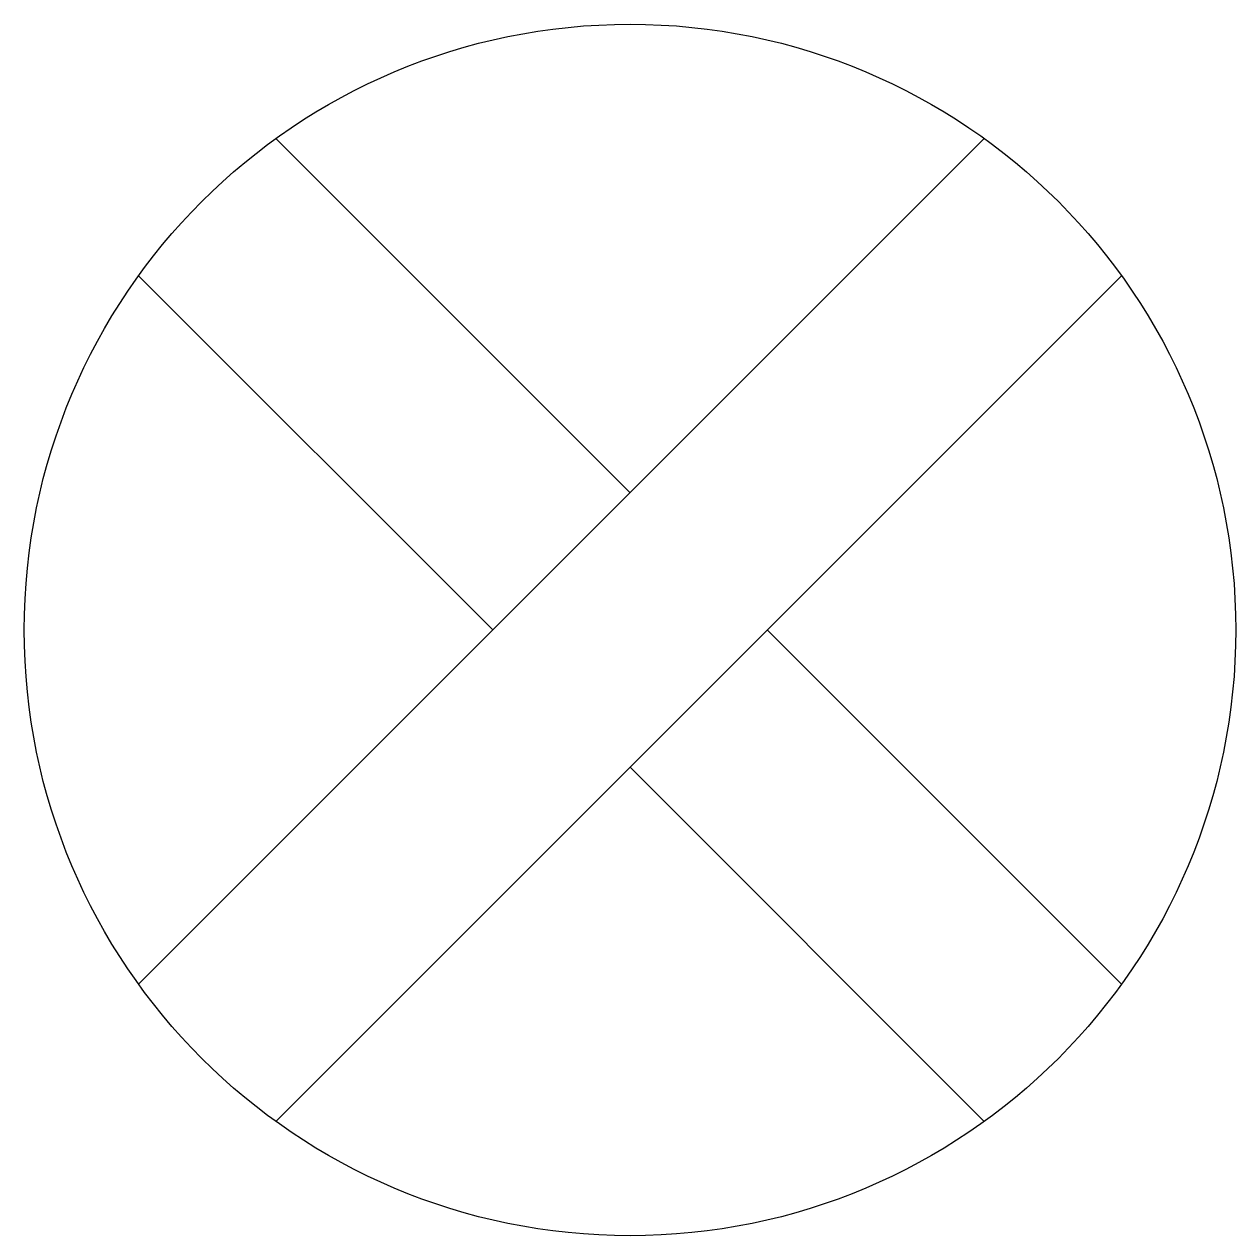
# Model space of a CAD drawing. Header units: millimetres. Extents: x -3105.403 to -3105.053, y 3723.927 to 3724.277.
import ezdxf

# ---------------------------------------------------------------- set-up
doc = ezdxf.new("R2010")
doc.units = ezdxf.units.MM
doc.header["$LTSCALE"] = 10
doc.layers.add('Ele_tomadas', color=2, linetype='Continuous')

msp = doc.modelspace()

# ---------------------------------------------------------------- linework, layer by layer
at = {"layer": 'Ele_tomadas', "color": 2}
for p, q in [((-3105.12568, 3724.24406), (-3105.36998, 3723.99976)), ((-3105.33038, 3724.24406), (-3105.22803, 3724.14171)), ((-3105.36998, 3724.20446), (-3105.26763, 3724.10211)), ((-3105.08609, 3724.20446), (-3105.33038, 3723.96016)), ((-3105.18844, 3724.10211), (-3105.08609, 3723.99976)), ((-3105.22803, 3724.06251), (-3105.12568, 3723.96016))]:
    msp.add_line(p, q, dxfattribs=at)
at = {"layer": 'Ele_tomadas', "color": 4, "linetype": 'Continuous'}
msp.add_circle((-3105.22803, 3724.10211), 0.175, dxfattribs=at)

doc.saveas('drawing.dxf')
